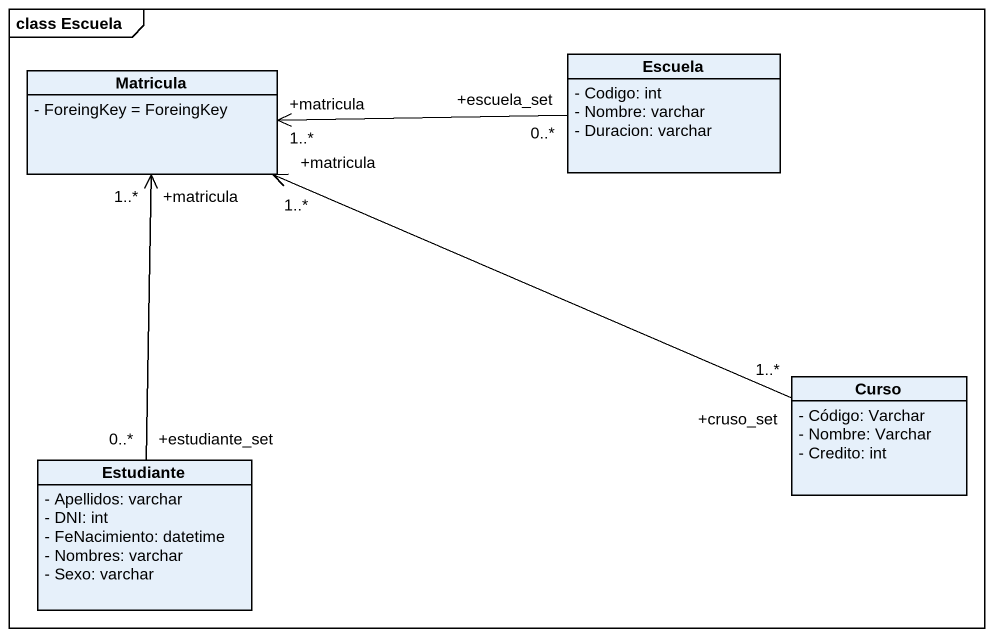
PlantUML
@startuml
mainframe class Escuela
hide circle
hide empty members
skinparam classAttributeIconSize 0
class Matricula {
  - ForeingKey = ForeingKey
}
class Escuela {
  - Codigo: int
  - Nombre: varchar
  - Duracion: varchar
}
class Curso {
  - Código: Varchar
  - Nombre: Varchar
  - Credito: int
}
class Estudiante {
  - Apellidos: varchar
  - DNI: int
  - FeNacimiento: datetime
  - Nombres: varchar
  - Sexo: varchar
}
Escuela "+escuela_set\n0..*" -left-> "+matricula\n1..*" Matricula
Curso "+cruso_set\n1..*" -left-> "+matricula\n1..*" Matricula
Estudiante "+estudiante_set\n0..*" -up-> "+matricula\n1..*" Matricula
@enduml
